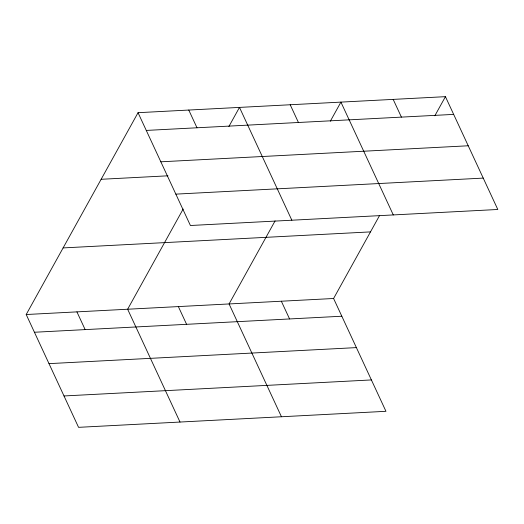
<?xml version="1.0" encoding="UTF-8"?>
<svg xmlns="http://www.w3.org/2000/svg" width="524" height="524" viewBox="0 0 524 524"><rect width="100%" height="100%" fill="white"/><g stroke="black" fill="none" stroke-linecap="round" stroke-linejoin="round"><path stroke-width="0.79" d="M379.605 215.449L333.591 298.497L385.959 411.307L78.567 427.335L26.2 314.518L138.041 112.693L445.433 96.665L497.8 209.482L190.409 225.503L138.041 112.693M183.164 209.03L127.64 309.232L180.007 422.049M228.883 126.533L239.481 107.4L291.848 220.218M275.093 220.899L229.08 303.946L281.447 416.757M330.317 121.24L340.921 102.115L393.288 214.925M434.828 115.791L445.433 96.665M146.275 130.424L453.666 114.396M160.842 161.805L468.227 145.777M101.132 179.293L167.955 175.809M175.848 194.129L483.233 178.101M63.109 247.918L370.501 231.89M26.2 314.518L333.591 298.497M34.433 332.255L341.825 316.227M48.994 363.636L356.386 347.609M64 395.961L371.392 379.933M393.177 99.39L401.41 117.121M290.198 104.754L298.431 122.492M281.336 301.221L289.569 318.952M188.764 110.047L196.998 127.784M178.357 306.586L186.59 324.323M76.917 311.878L85.15 329.609"/></g></svg>
